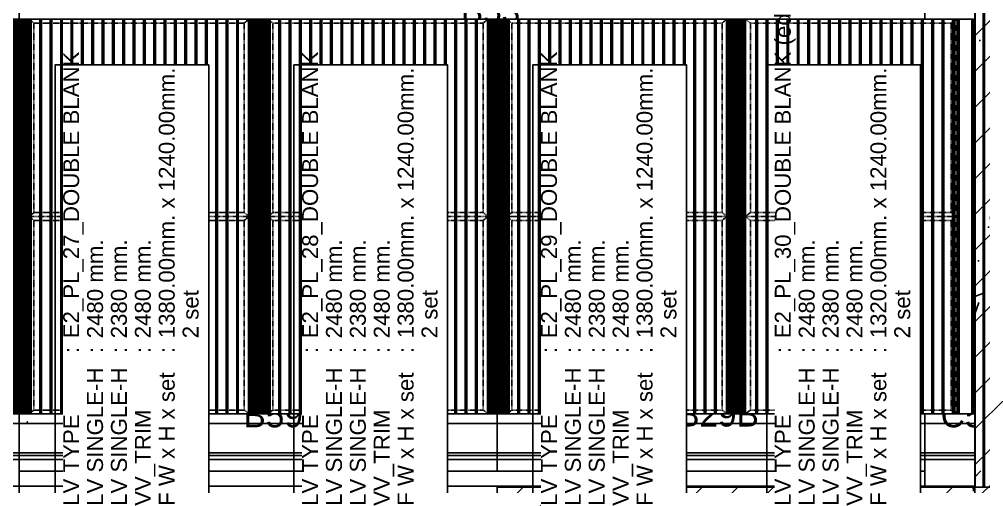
# Model space of a CAD drawing. Header units: millimetres. Extents: x -4391136 to -1798569, y -886572 to -291056.
# Drawn here: x -2249560 to -2243505, y -390537 to -387600 of the extents above; entities that cross this region are included whole.
import ezdxf
from ezdxf.enums import TextEntityAlignment as Align

# ---------------------------------------------------------------- set-up
doc = ezdxf.new("R2010")
doc.units = ezdxf.units.MM
doc.set_wipeout_variables(frame=1)
for name, pattern in [('ACM_Grid2', [9, 6, -1, 1, -1]), ('HIDDEN', [0.375, 0.25, -0.125]), ('HIDDEN2', [4.7625, 3.175, -1.5875]), ('TA_GL_005.00000', [13.75, 5, -1.25, 1.25, -1.25, 5]), ('TA_HL_001.00000', [6.5, 3.55, -2.95]), ('Xref-LOUVER-E1-E4$0$HIDDEN2', [4.7625, 3.175, -1.5875])]:
    doc.linetypes.add(name, pattern=pattern)
for name, color, linetype in [('000 - 0_SYM_DWG_GRIDLINE_MAIN_COLOR_251', 7, 'Continuous'), ('000 - CONCRETE_COL_HATCH_', 7, 'Continuous'), ('000 - CONCRETE_PRECAST_MAIN_COLOR_1', 7, 'Continuous'), ('000 - CONCRETE_PRECAST_WIPEOUT_', 7, 'Continuous'), ('000 - CONCRETE_WALL_MAIN_COLOR_1', 7, 'Continuous'), ('010 - ASPG_EXTR_MAIN_COLOR_2', 7, 'Continuous'), ('010 - ASPG_EXTR_WIPEOUT_', 7, 'Continuous'), ('010 - ASPG_FRAMING_MAIN_COLOR_1', 7, 'Continuous'), ('010 - ASPG_FRAMING_SUB_COLOR_2', 7, 'Continuous'), ('_[-125x65x6x8', 7, 'Continuous'), ('_PLATE-SC', 7, 'Continuous'), ('_PP-Dim', 7, 'Continuous'), ('_SC -100x100x6x8', 7, 'Continuous'), ('_SC-D1', 7, 'Continuous'), ('G-ANNO-HATCH-G251', 7, 'Continuous'), ('Xref-E1-E4$0$E2_Ent2-CRD$0$_Beam', 7, 'Continuous'), ('Xref-E1-E4$0$E2_Ent2-CRD$0$_Col', 7, 'Continuous'), ('Xref-E1-E4$0$E2_Ent2-CRD$0$_PPBS3', 7, 'Continuous'), ('Xref-E1-E4$0$E2_Ent2-CRD$0$A-200-M_WALL_EXT', 7, 'Continuous'), ('Xref-LOUVER-E1-E4$0$_PRECAST', 7, 'Xref-LOUVER-E1-E4$0$HIDDEN2')]:
    doc.layers.add(name, color=color, linetype=linetype)
for name, color, linetype, plot in [('000 - ESTIMATE_ASPG_MAIN_COLOR_6', 7, 'Continuous', False), ('000 - ESTIMATE_ASPG_TEXT_COLOR_1', 7, 'Continuous', False), ('000 - ESTIMATE_ASPG_WIPEOUT_', 7, 'Continuous', False), ('000_AREA_ASPG_AREA_HATCH_', 7, 'Continuous', False), ('000_AREA_ASPG_AREA_MAIN_COLOR_1', 7, 'Continuous', False)]:
    doc.layers.add(name, color=color, linetype=linetype, plot=plot)
doc.layers.add('ACM_Line_Grid Line _Existing__Lw2_', color=7, linetype='ACM_Grid2', lineweight=9)
doc.styles.add('_Arial', font='arial.ttf')
doc.styles.add('TA', font='', dxfattribs={"height": 4.5})
doc.styles.add('Xref-E1-E4$0$E2_Ent2-CRD$0$Arial', font='arial.ttf', dxfattribs={"height": 300})
doc.styles.get('TA').set_extended_font_data('Cordia New')

# ---------------------------------------------------------------- blocks, each defined once
blk = doc.blocks.new('_PL-01')
at = {"layer": 'G-ANNO-HATCH-G251'}
h = blk.add_hatch(dxfattribs=at)
h.set_pattern_fill('AR-CONC', scale=0.05)
h.set_pattern_definition([(50, (-178564.836, -85577.109), (9.10923345, -0.79695428), [0.9525, -10.4775]), (355, (-178564.836, -85577.109), (-1.76217107, 9.55284226), [0.762, -8.3820292]), (100.4514447, (-178564.077, -85577.176), (7.34706235, 8.7558876), [0.80950044, -8.90451223]), (46.1842, (-178564.836, -85574.569), (13.55395204, -2.1021164), [1.42875, -15.71625]), (96.6355576, (-178563.706, -85574.744), (11.8702067, 12.3713062), [1.2142512, -13.3567804]), (351.184151, (-178564.836, -85574.57), (11.8702067, 12.3713062), [1.1429984, -12.5729866]), (21, (-178563.566, -85575.204), (7.58071956, -5.1132599), [0.9525, -10.4775]), (326, (-178563.566, -85575.204), (3.0901014, 9.2093983), [0.762, -8.382]), (71.451445, (-178562.934, -85575.63), (10.67082096, 4.09613844), [0.80950044, -8.9044969]), (37.5, (-178564.8358, -85577.1093), (0.15443016, 4.227751944), [0, -8.2804, 0, -8.509, 0, -8.41375]), (7.5, (-178564.836, -85577.1093), (3.34098313, 5.00902874), [0, -4.8514, 0, -8.0899, 0, -3.20675]), (327.5, (-178567.668, -85577.1093), (6.77952976, -0.2864372), [0, -3.175, 0, -9.906, 0, -13.1445]), (317.5, (-178568.938, -85577.1093), (7.40645907, 1.27132455), [0, -4.1275, 0, -6.5786, 0, -9.3345])])
h.paths.add_polyline_path([(70, 0), (-70, 0), (-70, -10), (70, -10)])
h = blk.add_hatch(dxfattribs=at)
h.set_pattern_fill('ANSI32', scale=0.5, angle=90)
h.set_pattern_definition([(135, (-178371.5467, -85577.1093), (-3.36759605, -3.36759605), []), (135, (-178371.5467, -85574.8643), (-3.36759605, -3.36759605), [])])
h.paths.add_polyline_path([(70, -10), (-70, -10), (-70, -20), (70, -20)])
at = {"color": 7}
for points in [[(-70, 0), (70, 0), (70, -10), (-70, -10)], [(-70, -10), (70, -10), (70, -20), (-70, -20)]]:
    blk.add_lwpolyline(points, close=True, dxfattribs=at)
at = {"layer": 'ACM_Line_Grid Line _Existing__Lw2_', "color": 7, "lineweight": 20}
blk.add_line((0, 0), (0, -20), dxfattribs=at)
blk = doc.blocks.new('*U1295')
at = {"color": 7}
for p, q in [((-3, 1860.5), (-63, 1860.5)), ((-57.9, 1855.5), (-50, 1855.5)), ((-50, 5.5), (-50, 1855.5)), ((-50, 1855.5), (50, 1855.5)), ((-24.8, 1832.1), (-24.8, 1818.8)), ((-24.8, 1832.1), (-23.6, 1830.8)), ((-24.8, 1818.8), (-23.6, 1820.1)), ((-22.4, 1832.1), (-23.6, 1830.8)), ((-23.6, 1830.8), (-23.6, 1820.1)), ((-23.6, 1820.1), (-22.4, 1818.8)), ((-22.4, 1832.1), (-21.2, 1830.8)), ((-22.4, 1832.1), (-22.4, 1818.8)), ((-22.4, 1818.8), (-21.2, 1820.1)), ((-20, 1832.1), (-21.2, 1830.8)), ((-21.2, 1830.8), (-21.2, 1820.1)), ((-21.2, 1820.1), (-20, 1818.8)), ((-20, 1832.1), (-18.8, 1830.8)), ((-20, 1832.1), (-20, 1818.8)), ((-20, 1818.8), (-18.8, 1820.2)), ((-17.6, 1836.3), (-18.8, 1835.5)), ((-18.8, 1835.5), (-18.8, 1815.5)), ((-17.6, 1836.3), (-11, 1836.3)), ((-17.6, 1829.1), (-11, 1829.1)), ((-17.6, 1821.9), (-11, 1821.9)), ((-11, 1836.3), (-9.8, 1835.5)), ((-9.8, 1839), (-9.8, 1812)), ((-9.8, 1839), (-8, 1839)), ((-8, 1839), (-8, 1812)), ((-3, 1855.5), (-3, 1860.5)), ((4, 1812), (4, 1839)), ((5.8, 1839), (4, 1839)), ((5.8, 1812), (5.8, 1839)), ((7, 1836.3), (5.8, 1835.5)), ((13.6, 1836.3), (7, 1836.3)), ((13.6, 1829.1), (7, 1829.1)), ((13.6, 1821.9), (7, 1821.9)), ((13.6, 1836.3), (14.8, 1835.5)), ((14.8, 1815.5), (14.8, 1835.5)), ((22.6, 1836.3), (16, 1836.3)), ((22.6, 1829.1), (16, 1829.1)), ((22.6, 1821.9), (16, 1821.9)), ((22.6, 1836.3), (23.8, 1835.5)), ((23.8, 1815.5), (23.8, 1835.5)), ((25, 1832.1), (23.8, 1830.8)), ((25, 1818.8), (23.8, 1820.2)), ((26.2, 1830.8), (25, 1832.1)), ((25, 1818.8), (25, 1832.1)), ((25, 1818.8), (26.2, 1820.2)), ((27.4, 1832.1), (26.2, 1830.8)), ((26.2, 1820.2), (26.2, 1830.8)), ((27.4, 1818.8), (26.2, 1820.2)), ((28.6, 1830.8), (27.4, 1832.1)), ((27.4, 1818.8), (27.4, 1832.1)), ((27.4, 1818.8), (28.6, 1820.2)), ((29.8, 1832.1), (28.6, 1830.8)), ((28.6, 1830.8), (28.6, 1820.2)), ((29.8, 1818.8), (28.6, 1820.2)), ((29.8, 1818.8), (29.8, 1832.1)), ((50, 1855.5), (50, 5.5)), ((-17.6, 1814.7), (-18.8, 1815.5)), ((-17.6, 1814.7), (-11, 1814.7)), ((-11, 1814.7), (-9.8, 1815.5)), ((-9.8, 1812), (-8, 1812)), ((5.8, 1812), (4, 1812)), ((7, 1814.7), (5.8, 1815.5)), ((13.6, 1814.7), (7, 1814.7)), ((13.6, 1814.7), (14.8, 1815.5)), ((22.6, 1814.7), (16, 1814.7)), ((22.6, 1814.7), (23.8, 1815.5)), ((-3, 0.5), (-63, 0.5)), ((-57.9, 5.5), (-50, 5.5)), ((-50, 5.5), (50, 5.5)), ((-24.8, 28.8), (-24.8, 42.1)), ((-24.8, 42.1), (-23.6, 40.8)), ((-24.8, 28.8), (-23.6, 30.2)), ((-23.6, 40.8), (-22.4, 42.1)), ((-23.6, 30.2), (-23.6, 40.8)), ((-22.4, 28.8), (-23.6, 30.2)), ((-22.4, 42.1), (-21.2, 40.8)), ((-22.4, 28.8), (-22.4, 42.1)), ((-22.4, 28.8), (-21.2, 30.2)), ((-21.2, 40.8), (-20, 42.1)), ((-21.2, 30.2), (-21.2, 40.8)), ((-20, 28.8), (-21.2, 30.2)), ((-20, 42.1), (-18.8, 40.8)), ((-20, 28.8), (-20, 42.1)), ((-20, 28.8), (-18.8, 30.2)), ((-17.6, 46.3), (-18.8, 45.5)), ((-18.8, 25.5), (-18.8, 45.5)), ((-17.6, 24.7), (-18.8, 25.5)), ((-17.6, 46.3), (-11, 46.3)), ((-17.6, 39.1), (-11, 39.1)), ((-17.6, 31.9), (-11, 31.9)), ((-17.6, 24.7), (-11, 24.7)), ((-11, 46.3), (-9.8, 45.5)), ((-11, 24.7), (-9.8, 25.5)), ((-9.8, 22), (-9.8, 49)), ((-9.8, 49), (-8, 49)), ((-9.8, 22), (-8, 22)), ((-8, 22), (-8, 49)), ((-3, 5.5), (-3, 0.5)), ((4, 49), (4, 22)), ((5.8, 49), (4, 49)), ((5.8, 22), (4, 22)), ((5.8, 49), (5.8, 22)), ((7, 46.3), (5.8, 45.5)), ((7, 24.7), (5.8, 25.5)), ((13.6, 46.3), (7, 46.3)), ((13.6, 39.1), (7, 39.1)), ((13.6, 31.9), (7, 31.9)), ((13.6, 24.7), (7, 24.7)), ((13.6, 46.3), (14.8, 45.5)), ((13.6, 24.7), (14.8, 25.5)), ((14.8, 45.5), (14.8, 25.5)), ((22.6, 46.3), (16, 46.3)), ((22.6, 39.1), (16, 39.1)), ((22.6, 31.9), (16, 31.9)), ((22.6, 24.7), (16, 24.7)), ((22.6, 46.3), (23.8, 45.5)), ((22.6, 24.7), (23.8, 25.5)), ((23.8, 45.5), (23.8, 25.5)), ((25, 42.1), (23.8, 40.8)), ((25, 28.8), (23.8, 30.2)), ((25, 42.1), (26.2, 40.8)), ((25, 42.1), (25, 28.8)), ((26.2, 30.1), (25, 28.8)), ((27.4, 42.1), (26.2, 40.8)), ((26.2, 40.8), (26.2, 30.1)), ((27.4, 28.8), (26.2, 30.1)), ((27.4, 42.1), (28.6, 40.8)), ((27.4, 42.1), (27.4, 28.8)), ((28.6, 30.1), (27.4, 28.8)), ((29.8, 42.1), (28.6, 40.8)), ((28.6, 30.1), (28.6, 40.8)), ((29.8, 28.8), (28.6, 30.1)), ((29.8, 42.1), (29.8, 28.8))]:
    blk.add_line(p, q, dxfattribs=at)
at = {"color": 7, "linetype": 'HIDDEN'}
for p, q in [((-8, 1850.5), (-8, 1805.6)), ((-3, 1855.5), (-3, 5.5)), ((3, 5.5), (3, 1855.5)), ((-8, 10.5), (-8, 55.3))]:
    blk.add_line(p, q, dxfattribs=at)
at = {"color": 7}
for points in [[(-17.6, 1836.3, 0.325), (-17.6, 1829.1, 0.325), (-17.6, 1821.9, 0.325), (-17.6, 1814.7, 0.325)], [(-11, 1836.3, -0.325), (-11, 1829.1, -0.325), (-11, 1821.9, -0.325), (-11, 1814.7, -0.325)], [(7, 1814.7, -0.325), (7, 1821.9, -0.325), (7, 1829.1, -0.325), (7, 1836.3, -0.325)], [(13.6, 1814.7, 0.325), (13.6, 1821.9, 0.325), (13.6, 1829.1, 0.325), (13.6, 1836.3, 0.325)], [(22.6, 1814.7, 0.325), (22.6, 1821.9, 0.325), (22.6, 1829.1, 0.325), (22.6, 1836.3, 0.325)], [(-17.6, 24.7, -0.325), (-17.6, 31.9, -0.325), (-17.6, 39.1, -0.325), (-17.6, 46.3, -0.325)], [(-11, 24.7, 0.325), (-11, 31.9, 0.325), (-11, 39.1, 0.325), (-11, 46.3, 0.325)], [(7, 46.3, 0.325), (7, 39.1, 0.325), (7, 31.9, 0.325), (7, 24.7, 0.325)], [(13.6, 46.3, -0.325), (13.6, 39.1, -0.325), (13.6, 31.9, -0.325), (13.6, 24.7, -0.325)], [(22.6, 46.3, -0.325), (22.6, 39.1, -0.325), (22.6, 31.9, -0.325), (22.6, 24.7, -0.325)]]:
    blk.add_lwpolyline(points, format="xyb", dxfattribs=at)
for points in [[(16, 1836.3, 0.325), (16, 1829.1, 0.325), (16, 1821.9, 0.325), (16, 1814.7), (14.8, 1815.5), (14.8, 1835.5)], [(16, 24.7, -0.325), (16, 31.9, -0.325), (16, 39.1, -0.325), (16, 46.3), (14.8, 45.5), (14.8, 25.5)]]:
    blk.add_lwpolyline(points, format="xyb", close=True, dxfattribs=at)
for centre, radius, start, end in [((-57.2, 1861.4), 5.91, 188.47924, 263.15021), ((-18.3, 1825.5), 9.29, 134.32225, 225.67775), ((71.5, 1821.4), 47.7, 178.49035, 181.50965), ((23.3, 1825.5), 9.29, 314.32225, 45.67775), ((-57.2, -0.4), 5.91, 96.84979, 171.52076), ((-18.3, 35.5), 9.29, 134.32225, 225.67775), ((71.5, 39.5), 47.7, 178.49035, 181.50965), ((23.3, 35.5), 9.29, 314.32225, 45.67775)]:
    blk.add_arc(centre, radius, start, end, dxfattribs=at)
at = {"color": 7, "linetype": 'HIDDEN'}
for centre, radius, start, end in [((-13, 1850.5), 5, 0, 90), ((-2.1, 1806.3), 5.91, 186.84979, 261.52076), ((-13, 10.5), 5, 270, 0), ((-2.1, 54.6), 5.91, 98.47924, 173.15021)]:
    blk.add_arc(centre, radius, start, end, dxfattribs=at)
at = {"layer": 'Defpoints', "color": 7}
blk.add_line((0, 1860.5), (0, 0.5), dxfattribs=at)
blk = doc.blocks.new('*U1302')
at = {"color": 7, "linetype": 'HIDDEN2', "ltscale": 0.5}
blk.add_line((425.7, -26.5), (-5159.3, -26.5), dxfattribs=at)
at = {"color": 7}
blk.add_lwpolyline([(425.7, 32.5), (-5159.3, 32.5), (-5159.3, -32.5), (425.7, -32.5)], close=True, dxfattribs=at)
blk = doc.blocks.new('_SC-D1')
at = {"color": 7}
blk.add_line((3, -36), (-3, -36), dxfattribs=at)
for points in [[(-50, 0), (50, 0), (50, -6), (-50, -6)], [(-3, -6), (3, -6), (3, -106), (-3, -106)]]:
    blk.add_lwpolyline(points, close=True, dxfattribs=at)
blk = doc.blocks.new('W-1-PP17-ENT2_REV00_20260527-020919_ELEVATION_2_ST')
at = {"layer": 'Xref-E1-E4$0$E2_Ent2-CRD$0$_Beam', "color": 7, "lineweight": -3}
for p, q in [((-16435, 107990), (-10750, 107990)), ((-16435, 106090), (-10750, 106090)), ((-16435, 105390), (-13435, 105390))]:
    blk.add_line(p, q, dxfattribs=at)
at = {"layer": 'Xref-E1-E4$0$E2_Ent2-CRD$0$_Col', "color": 7}
for points in [[(-10150, 114740), (-10150, 102190), (-10750, 102190), (-10750, 114740)], [(-17135, 102190), (-17135, 114090), (-16435, 114090), (-16435, 102190)]]:
    blk.add_lwpolyline(points, dxfattribs=at)
at = {"layer": 'Xref-E1-E4$0$E2_Ent2-CRD$0$_PPBS3', "color": 7, "lineweight": -3}
for q in [(-13435, 106090), (-10750, 105390)]:
    blk.add_line((-13435, 105390), q, dxfattribs=at)
at = {"layer": 'Xref-E1-E4$0$E2_Ent2-CRD$0$A-200-M_WALL_EXT', "color": 7, "lineweight": -3}
for p, q in [((-12850, 106340), (-12700, 106340)), ((-12850, 106090), (-12850, 106340)), ((-12700, 106340), (-12700, 106090))]:
    blk.add_line(p, q, dxfattribs=at)
at = {"layer": 'Xref-LOUVER-E1-E4$0$_PRECAST', "color": 7}
blk.add_line((-10435, 111215), (-10435, 102290), dxfattribs=at)
at = {"layer": '_[-125x65x6x8', "color": 7}
for p in [(-11225.7, 107590), (-11225.7, 106490)]:
    blk.add_blockref('*U1302', p, dxfattribs=at)
at = {"layer": '_PLATE-SC', "color": 7}
for p in [(-16135, 107990), (-13635, 107990), (-11050, 107990)]:
    blk.add_blockref('_PL-01', p, dxfattribs=at)
at = {"layer": '_PLATE-SC', "color": 7, "xscale": -1, "rotation": 180}
for p in [(-16135, 106090), (-13635, 106090), (-11050, 106090)]:
    blk.add_blockref('_PL-01', p, dxfattribs=at)
at = {"layer": '_SC -100x100x6x8', "color": 7}
for p in [(-16135, 106109.5), (-13635, 106109.5), (-11050, 106109.5)]:
    blk.add_blockref('*U1295', p, dxfattribs=at)
at = {"layer": '_SC-D1', "color": 7}
for p in [(-16135, 107557.5), (-13635, 107557.5), (-11050, 107557.5), (-16135, 106457.5), (-13635, 106457.5), (-11050, 106457.5)]:
    blk.add_blockref('_SC-D1', p, dxfattribs=at)
at = {"layer": 'Defpoints', "color": 7, "lineweight": -3, "style": 'Xref-E1-E4$0$E2_Ent2-CRD$0$Arial'}
for s, p in [('B53', (-13476.3, 108280.3)), ('B59', (-14841.3, 105741.1)), ('2B29B', (-12106.3, 105746.1)), ('C54', (-10457.6, 105741.1))]:
    blk.add_text(s, height=150, dxfattribs=at).set_placement(p, align=Align.MIDDLE_CENTER)
blk = doc.blocks.new('*U2335')
at = {"layer": '000 - 0_SYM_DWG_GRIDLINE_MAIN_COLOR_251', "color": 7, "linetype": 'ByBlock', "ltscale": 5}
blk.add_line((20, 0), (-573.796, 0), dxfattribs=at)
at = {"color": 7, "style": 'TA', "flags": 1}
blk.add_attdef('LOCATION', (6, -6), '', height=4.5, rotation=270, dxfattribs=at)
blk = doc.blocks.new('W-1-PP17-ENT2_REV00_20260527-020919_ELEVATION_2_DIMS')
at = {"layer": '000 - 0_SYM_DWG_GRIDLINE_MAIN_COLOR_251', "color": 7, "linetype": 'TA_GL_005.00000', "xscale": 50, "yscale": 50, "zscale": 50, "rotation": 180}
blk.add_blockref('*U2335', (-26525, 106090), dxfattribs=at)
blk = doc.blocks.new('DPA_Curved type A - Curved Type A-31239846-ENTRANCE 2 - ENLARGE ELEVATION 2')
at = {"layer": '000 - CONCRETE_PRECAST_MAIN_COLOR_1', "color": 7}
for p, q in [((-507083.4, 108290), (-507033.4, 108290)), ((-505583.4, 108290), (-507083.4, 108290)), ((-507083.4, 105290), (-507083.4, 108290)), ((-507083.4, 108290), (-507083.4, 105290)), ((-507033.4, 108290), (-507023.4, 108290)), ((-507033.4, 108290), (-507033.4, 105290)), ((-507033.4, 108290), (-507033.4, 105290)), ((-507023.4, 108290), (-505643.4, 108290)), ((-507023.4, 108290), (-507023.4, 105290)), ((-505643.4, 108290), (-505633.4, 108290)), ((-505643.4, 108290), (-505643.4, 105290)), ((-505633.4, 108290), (-505583.4, 108290)), ((-505633.4, 108290), (-505633.4, 105290)), ((-505633.4, 108290), (-505633.4, 105290)), ((-505583.4, 108290), (-505583.4, 105290)), ((-505583.4, 108290), (-505583.4, 105290)), ((-507083.4, 105290), (-505583.4, 105290)), ((-507033.4, 105290), (-507083.4, 105290)), ((-507023.4, 105290), (-507033.4, 105290)), ((-505643.4, 105290), (-507023.4, 105290)), ((-505633.4, 105290), (-505643.4, 105290)), ((-505583.4, 105290), (-505633.4, 105290))]:
    blk.add_line(p, q, dxfattribs=at)
blk = doc.blocks.new('A$C3de08056')
at = {"layer": '000 - CONCRETE_WALL_MAIN_COLOR_1', "color": 7}
for p, q in [((-29334.1, -500), (-16609.4, -500)), ((-29309.4, -500), (-16609.4, -500)), ((-16609.4, -500), (-16609.4, -683.6)), ((-16609.4, -610), (-16609.4, -533.1)), ((-16609.4, -550), (-16609.4, -800)), ((-16609.4, -800), (-16609.4, -550)), ((-16609.4, -900), (-16609.4, -610)), ((-16609.4, -700), (-29759.4, -700)), ((-16609.4, -725), (-29759.4, -725)), ((-16609.4, -725), (-29509.4, -725)), ((-16609.4, -683.6), (-29334.1, -683.6)), ((-16609.4, -894), (-29559.4, -894)), ((-16609.4, -894), (-29509.4, -894))]:
    blk.add_line(p, q, dxfattribs=at)
at = {"layer": '000 - CONCRETE_PRECAST_MAIN_COLOR_1', "color": 7}
blk.add_blockref('DPA_Curved type A - Curved Type A-31239846-ENTRANCE 2 - ENLARGE ELEVATION 2', (490474, -106190), dxfattribs=at)
blk = doc.blocks.new('W-1-PP17-ENT2_REV00_20260527-020919_ELEVATION_2_EX')
at = {"color": 7}
blk.add_blockref('A$C3de08056', (6174.9, 106190), dxfattribs=at)
blk = doc.blocks.new('W-1-PP17-ENT2_REV00_20260527-020919_ELEVATION_2_PRECAST')
at = {"color": 7}
blk.add_wipeout([(8840, -3000), (23444, -3000), (23444, 0), (17840, 0), (17840, 5925), (11840, 5925), (11840, 0), (8840, 0)], dxfattribs=at).dxf.layer = '000 - CONCRETE_PRECAST_WIPEOUT_'
at = {"layer": '000 - CONCRETE_COL_HATCH_'}
h = blk.add_hatch(dxfattribs=at)
h.set_pattern_fill('ANSI31')
h.set_pattern_definition([(45, (-112882316.63, -18304642.85), (-112.25320151, 112.25320151), [])])
h.paths.add_polyline_path([(8840, -3000), (23444, -3000), (23444, 0), (17840, 0), (17840, 5925), (11840, 5925), (11840, 0), (8840, 0)])
h = blk.add_hatch(dxfattribs=at)
h.set_pattern_fill('AR-CONC', scale=0.1)
h.set_pattern_definition([(50, (-112882316.6, -18304642.85), (910.923345, -79.6954277), [95.25, -1047.75]), (355, (-112882316.6, -18304642.85), (-176.217107, 955.284226), [76.2, -838.202921]), (100.4514447, (-112882240.7, -18304649.5), (734.7062355, 875.5887596), [80.950044, -890.451223]), (46.1842, (-112882316.6, -18304388.9), (1355.395204, -210.21164), [142.875, -1571.625]), (96.6355576, (-112882203.7, -18304406.4), (1187.02067, 1237.130623), [121.425116, -1335.67804]), (351.1841512, (-112882316.6, -18304388.9), (1187.02067, 1237.130623), [114.299835, -1257.29866]), (21, (-112882189.6, -18304452.35), (758.0719563, -511.325991), [95.25, -1047.75]), (326, (-112882189.6, -18304452.35), (309.010142, 920.9398306), [76.2, -838.2]), (71.451445, (-112882126.5, -18304495), (1067.0820964, 409.6138444), [80.950044, -890.449688]), (37.5, (-112882316.63, -18304642.85), (15.44301625, 422.7751944), [0, -828.04, 0, -850.9, 0, -841.375]), (7.5, (-112882316.63, -18304642.85), (334.0983126, 500.9028741), [0, -485.14, 0, -808.99, 0, -320.675]), (327.5, (-112882599.84, -18304642.85), (677.9529758, -28.64372), [0, -317.5, 0, -990.6, 0, -1314.45]), (317.5, (-112882726.84, -18304642.85), (740.645907, 127.1324552), [0, -412.75, 0, -657.86, 0, -933.45])])
h.paths.add_polyline_path([(8840, -3000), (23444, -3000), (23444, 0), (17840, 0), (17840, 5925), (11840, 5925), (11840, 0), (8840, 0)])
at = {"layer": '000 - CONCRETE_PRECAST_MAIN_COLOR_1', "color": 7}
blk.add_line((11840, 5925), (11840, -3000), dxfattribs=at)
blk.add_lwpolyline([(8840, -3000), (23444, -3000), (23444, 0), (17840, 0), (17840, 5925), (11840, 5925), (11840, 0), (8840, 0), (8840, -3000)], close=True, dxfattribs=at)
blk = doc.blocks.new('*U2070')
at = {"color": 7}
blk.add_wipeout([(50, 0), (1450, 0), (1450, 2480), (50, 2480)], dxfattribs=at).dxf.layer = '010 - ASPG_EXTR_WIPEOUT_'
at = {"layer": '010 - ASPG_EXTR_MAIN_COLOR_2', "color": 7}
for points in [[(125, 0), (135.2, 0), (135.2, 2480), (125, 2480)], [(190, 0), (200.2, 0), (200.2, 2480), (190, 2480)], [(255, 0), (265.2, 0), (265.2, 2480), (255, 2480)], [(320, 0), (330.2, 0), (330.2, 2480), (320, 2480)], [(385, 0), (395.2, 0), (395.2, 2480), (385, 2480)], [(450, 0), (460.2, 0), (460.2, 2480), (450, 2480)], [(515, 0), (525.2, 0), (525.2, 2480), (515, 2480)], [(580, 0), (590.2, 0), (590.2, 2480), (580, 2480)], [(645, 0), (655.2, 0), (655.2, 2480), (645, 2480)], [(710, 0), (720.2, 0), (720.2, 2480), (710, 2480)], [(775, 0), (785.2, 0), (785.2, 2480), (775, 2480)], [(840, 0), (850.2, 0), (850.2, 2480), (840, 2480)], [(905, 0), (915.2, 0), (915.2, 2480), (905, 2480)], [(970, 0), (980.2, 0), (980.2, 2480), (970, 2480)], [(1035, 0), (1045.2, 0), (1045.2, 2480), (1035, 2480)], [(1100, 0), (1110.2, 0), (1110.2, 2480), (1100, 2480)], [(1165, 0), (1175.2, 0), (1175.2, 2480), (1165, 2480)], [(1230, 0), (1240.2, 0), (1240.2, 2480), (1230, 2480)], [(1295, 0), (1305.2, 0), (1305.2, 2480), (1295, 2480)], [(1360, 0), (1370.2, 0), (1370.2, 2480), (1360, 2480)]]:
    blk.add_lwpolyline(points, close=True, dxfattribs=at)
at = {"layer": '010 - ASPG_FRAMING_SUB_COLOR_2', "color": 7}
blk.add_lwpolyline([(50, 0), (1450, 0), (1450, 2480), (50, 2480)], close=True, dxfattribs=at)
at = {"color": 7}
for points in [[(-50, 0), (50, 0), (50, 2480), (-50, 2480)], [(1450, 0), (1550, 0), (1550, 2480), (1450, 2480)]]:
    blk.add_wipeout(points, dxfattribs=at).dxf.layer = '010 - ASPG_EXTR_WIPEOUT_'
at = {"layer": '010 - ASPG_EXTR_MAIN_COLOR_2', "color": 7}
blk.add_lwpolyline([(1425, 0), (1435.2, 0), (1435.2, 2480), (1425, 2480)], close=True, dxfattribs=at)
at = {"layer": '010 - ASPG_FRAMING_MAIN_COLOR_1', "color": 7}
for points in [[(-50, 0), (-40, 0), (-40, 2480), (-50, 2480)], [(40, 0), (50, 0), (50, 2480), (40, 2480)], [(1450, 0), (1460, 0), (1460, 2480), (1450, 2480)], [(1540, 0), (1550, 0), (1550, 2480), (1540, 2480)]]:
    blk.add_lwpolyline(points, close=True, dxfattribs=at)
at = {"layer": '010 - ASPG_FRAMING_SUB_COLOR_2', "color": 7}
for points in [[(-50, 0), (50, 0), (50, 2480), (-50, 2480)], [(1450, 0), (1550, 0), (1550, 2480), (1450, 2480)]]:
    blk.add_lwpolyline(points, close=True, dxfattribs=at)
blk = doc.blocks.new('*U2338')
at = {"color": 7}
blk.add_wipeout([(50, 0), (1450, 0), (1450, 2480), (50, 2480)], dxfattribs=at).dxf.layer = '010 - ASPG_EXTR_WIPEOUT_'
at = {"layer": '010 - ASPG_EXTR_MAIN_COLOR_2', "color": 7}
for points in [[(125, 0), (135.2, 0), (135.2, 2480), (125, 2480)], [(190, 0), (200.2, 0), (200.2, 2480), (190, 2480)], [(255, 0), (265.2, 0), (265.2, 2480), (255, 2480)], [(320, 0), (330.2, 0), (330.2, 2480), (320, 2480)], [(385, 0), (395.2, 0), (395.2, 2480), (385, 2480)], [(450, 0), (460.2, 0), (460.2, 2480), (450, 2480)], [(515, 0), (525.2, 0), (525.2, 2480), (515, 2480)], [(580, 0), (590.2, 0), (590.2, 2480), (580, 2480)], [(645, 0), (655.2, 0), (655.2, 2480), (645, 2480)], [(710, 0), (720.2, 0), (720.2, 2480), (710, 2480)], [(775, 0), (785.2, 0), (785.2, 2480), (775, 2480)], [(840, 0), (850.2, 0), (850.2, 2480), (840, 2480)], [(905, 0), (915.2, 0), (915.2, 2480), (905, 2480)], [(970, 0), (980.2, 0), (980.2, 2480), (970, 2480)], [(1035, 0), (1045.2, 0), (1045.2, 2480), (1035, 2480)], [(1100, 0), (1110.2, 0), (1110.2, 2480), (1100, 2480)], [(1165, 0), (1175.2, 0), (1175.2, 2480), (1165, 2480)], [(1230, 0), (1240.2, 0), (1240.2, 2480), (1230, 2480)], [(1295, 0), (1305.2, 0), (1305.2, 2480), (1295, 2480)], [(1360, 0), (1370.2, 0), (1370.2, 2480), (1360, 2480)]]:
    blk.add_lwpolyline(points, close=True, dxfattribs=at)
at = {"layer": '010 - ASPG_FRAMING_SUB_COLOR_2', "color": 7}
blk.add_lwpolyline([(50, 0), (1450, 0), (1450, 2480), (50, 2480)], close=True, dxfattribs=at)
at = {"color": 7}
for points in [[(-50, 0), (50, 0), (50, 2480), (-50, 2480)], [(1450, 0), (1550, 0), (1550, 2480), (1450, 2480)]]:
    blk.add_wipeout(points, dxfattribs=at).dxf.layer = '010 - ASPG_EXTR_WIPEOUT_'
at = {"layer": '010 - ASPG_EXTR_MAIN_COLOR_2', "color": 7}
blk.add_lwpolyline([(1425, 0), (1435.2, 0), (1435.2, 2480), (1425, 2480)], close=True, dxfattribs=at)
at = {"layer": '010 - ASPG_FRAMING_MAIN_COLOR_1', "color": 7}
for points in [[(-50, 0), (-40, 0), (-40, 2480), (-50, 2480)], [(40, 0), (50, 0), (50, 2480), (40, 2480)], [(1450, 0), (1460, 0), (1460, 2480), (1450, 2480)], [(1540, 0), (1550, 0), (1550, 2480), (1540, 2480)]]:
    blk.add_lwpolyline(points, close=True, dxfattribs=at)
at = {"layer": '010 - ASPG_FRAMING_SUB_COLOR_2', "color": 7}
for points in [[(-50, 0), (50, 0), (50, 2480), (-50, 2480)], [(1450, 0), (1550, 0), (1550, 2480), (1450, 2480)]]:
    blk.add_lwpolyline(points, close=True, dxfattribs=at)
blk = doc.blocks.new('*U2074')
at = {"color": 7}
blk.add_wipeout([(50, 0), (1390, 0), (1390, 2480), (50, 2480)], dxfattribs=at).dxf.layer = '010 - ASPG_EXTR_WIPEOUT_'
at = {"layer": '010 - ASPG_EXTR_MAIN_COLOR_2', "color": 7}
for points in [[(125, 0), (135.2, 0), (135.2, 2480), (125, 2480)], [(190, 0), (200.2, 0), (200.2, 2480), (190, 2480)], [(255, 0), (265.2, 0), (265.2, 2480), (255, 2480)], [(320, 0), (330.2, 0), (330.2, 2480), (320, 2480)], [(385, 0), (395.2, 0), (395.2, 2480), (385, 2480)], [(450, 0), (460.2, 0), (460.2, 2480), (450, 2480)], [(515, 0), (525.2, 0), (525.2, 2480), (515, 2480)], [(580, 0), (590.2, 0), (590.2, 2480), (580, 2480)], [(645, 0), (655.2, 0), (655.2, 2480), (645, 2480)], [(710, 0), (720.2, 0), (720.2, 2480), (710, 2480)], [(775, 0), (785.2, 0), (785.2, 2480), (775, 2480)], [(840, 0), (850.2, 0), (850.2, 2480), (840, 2480)], [(905, 0), (915.2, 0), (915.2, 2480), (905, 2480)], [(970, 0), (980.2, 0), (980.2, 2480), (970, 2480)], [(1035, 0), (1045.2, 0), (1045.2, 2480), (1035, 2480)], [(1100, 0), (1110.2, 0), (1110.2, 2480), (1100, 2480)], [(1165, 0), (1175.2, 0), (1175.2, 2480), (1165, 2480)], [(1230, 0), (1240.2, 0), (1240.2, 2480), (1230, 2480)], [(1295, 0), (1305.2, 0), (1305.2, 2480), (1295, 2480)]]:
    blk.add_lwpolyline(points, close=True, dxfattribs=at)
at = {"layer": '010 - ASPG_FRAMING_SUB_COLOR_2', "color": 7}
blk.add_lwpolyline([(50, 0), (1390, 0), (1390, 2480), (50, 2480)], close=True, dxfattribs=at)
at = {"color": 7}
for points in [[(-50, 0), (50, 0), (50, 2480), (-50, 2480)], [(1390, 0), (1490, 0), (1490, 2480), (1390, 2480)]]:
    blk.add_wipeout(points, dxfattribs=at).dxf.layer = '010 - ASPG_EXTR_WIPEOUT_'
at = {"layer": '010 - ASPG_EXTR_MAIN_COLOR_2', "color": 7}
blk.add_lwpolyline([(1360, 0), (1370.2, 0), (1370.2, 2480), (1360, 2480)], close=True, dxfattribs=at)
at = {"layer": '010 - ASPG_FRAMING_MAIN_COLOR_1', "color": 7}
for points in [[(-50, 0), (-40, 0), (-40, 2480), (-50, 2480)], [(40, 0), (50, 0), (50, 2480), (40, 2480)], [(1390, 0), (1400, 0), (1400, 2480), (1390, 2480)], [(1480, 0), (1490, 0), (1490, 2480), (1480, 2480)]]:
    blk.add_lwpolyline(points, close=True, dxfattribs=at)
at = {"layer": '010 - ASPG_FRAMING_SUB_COLOR_2', "color": 7}
for points in [[(-50, 0), (50, 0), (50, 2480), (-50, 2480)], [(1390, 0), (1490, 0), (1490, 2480), (1390, 2480)]]:
    blk.add_lwpolyline(points, close=True, dxfattribs=at)
blk = doc.blocks.new('*U2395')
at = {"layer": '010 - ASPG_FRAMING_MAIN_COLOR_1', "color": 7, "linetype": 'ByBlock'}
for points in [[(0, 0), (0, 1380), (25, 1350), (25, 30), (0, 0)], [(1240, 1380), (0, 1380), (25, 1350), (1215, 1350)], [(1240, 0), (1240, 1380), (1215, 1350), (1215, 30), (1240, 0)], [(25, 30), (1215, 30), (1240, 0), (0, 0), (25, 30)]]:
    blk.add_lwpolyline(points, close=True, dxfattribs=at)
blk = doc.blocks.new('*U2402')
at = {"layer": '010 - ASPG_FRAMING_MAIN_COLOR_1', "color": 7, "linetype": 'ByBlock'}
for points in [[(0, 0), (0, 1320), (25, 1290), (25, 30), (0, 0)], [(1240, 1320), (0, 1320), (25, 1290), (1215, 1290)], [(1240, 0), (1240, 1320), (1215, 1290), (1215, 30), (1240, 0)], [(25, 30), (1215, 30), (1240, 0), (0, 0), (25, 30)]]:
    blk.add_lwpolyline(points, close=True, dxfattribs=at)
blk = doc.blocks.new('A$Cd3cf6656')
at = {"color": 7}
blk.add_wipeout([(-964.7, -457.4), (1855.6, -457.4), (1855.6, 457.4), (-964.7, 457.4)], dxfattribs=at).dxf.layer = '000 - ESTIMATE_ASPG_WIPEOUT_'
at = {"layer": '000 - ESTIMATE_ASPG_MAIN_COLOR_6', "color": 7}
blk.add_lwpolyline([(-964.7, -457.4), (1855.6, -457.4), (1855.6, 507.4), (-964.7, 507.4)], close=True, dxfattribs=at)
at = {"layer": '000 - ESTIMATE_ASPG_TEXT_COLOR_1', "color": 7, "style": '_Arial'}
for s, p in [('LV TYPE', (-914.7, 356.5)), (':', (45, 356.5)), ('LV SINGLE-H', (-914.7, 206.5)), (':', (45, 206.5)), ('LV SINGLE-H', (-914.7, 56.5)), (':', (45, 56.5)), ('VV_TRIM', (-914.7, -93.5)), (':', (45, -93.5)), ('F W x H x set', (-914.7, -243.5)), (':', (45, -243.5))]:
    blk.add_text(s, height=100, dxfattribs=at).set_placement(p)
for tag, p in [('LV_TYPE_VAL', (138.1, 356.5)), ('LV_SIN-H_VAL', (138.1, 206.5)), ('LV_DOU-H_VAL', (138.1, 56.5)), ('V-TRIM_VAL', (138.1, -93.5)), ('FRAME_VAL', (138.1, -243.5)), ('FRAME_SET', (138.1, -393.5))]:
    blk.add_attdef(tag, p, '', height=100, dxfattribs=at)
blk = doc.blocks.new('*U2679')
at = {"layer": '000_AREA_ASPG_AREA_HATCH_', "transparency": 33554539}
h = blk.add_hatch(dxfattribs=at)
h.set_pattern_fill('ANSI31')
h.set_pattern_definition([(45, (-24.4354, 2454.1105), (-2.245064, 2.245064), [])])
h.paths.add_polyline_path([(-60, 0), (60, 0), (60, 2480), (-60, 2480)])
at = {"layer": '000_AREA_ASPG_AREA_MAIN_COLOR_1', "color": 7}
blk.add_lwpolyline([(-60, 0), (60, 0), (60, 2480), (-60, 2480)], close=True, dxfattribs=at)

msp = doc.modelspace()

# ---------------------------------------------------------------- block references
at = {"color": 7}
msp.add_blockref('W-1-PP17-ENT2_REV00_20260527-020919_ELEVATION_2_DIMS', (-2233125.2, -495830.4), dxfattribs=at)
at = {"layer": '_PP-Dim', "color": 7}
msp.add_blockref('W-1-PP17-ENT2_REV00_20260527-020919_ELEVATION_2_ST', (-2233125.2, -495830.4), dxfattribs=at)

# ---------------------------------------------------------------- next in the draw order: block references
at = {"color": 7}
msp.add_blockref('W-1-PP17-ENT2_REV00_20260527-020919_ELEVATION_2_PRECAST', (-2255400.2, -390540.4), dxfattribs=at)

# ---------------------------------------------------------------- next in the draw order: linework, layer by layer
msp.add_point((-2249509.7, -390130.4), dxfattribs=at)

# ---------------------------------------------------------------- next in the draw order: block references
at = {"color": 7, "xscale": -1}
msp.add_blockref('*U2070', (-2245060.2, -390080.4), dxfattribs=at)

# ---------------------------------------------------------------- next in the draw order: block references
msp.add_blockref('*U2338', (-2246560.2, -390080.4), dxfattribs=at)
at = {"color": 7}
msp.add_blockref('*U2074', (-2245060.2, -390080.4), dxfattribs=at)

# ---------------------------------------------------------------- next in the draw order: block references
at = {"color": 7, "xscale": -1}
msp.add_blockref('*U2338', (-2248060.2, -390080.4), dxfattribs=at)
at = {"color": 7, "linetype": 'TA_HL_001.00000', "yscale": -1, "rotation": 90}
for name, p in [('*U2395', (-2246498.2, -388840.4)), ('*U2402', (-2245000.2, -388840.4)), ('*U2395', (-2246498.2, -390080.4)), ('*U2402', (-2245000.2, -390080.4))]:
    msp.add_blockref(name, p, dxfattribs=at)

# ---------------------------------------------------------------- next in the draw order: block references
at = {"color": 7, "xscale": -1}
msp.add_blockref('*U2338', (-2249560.2, -390080.4), dxfattribs=at)
at = {"color": 7, "linetype": 'TA_HL_001.00000', "yscale": -1, "rotation": 90}
for p in [(-2247998.2, -388840.4), (-2247998.2, -390080.4)]:
    msp.add_blockref('*U2395', p, dxfattribs=at)

# ---------------------------------------------------------------- next in the draw order: block references
for p in [(-2249498.2, -388840.4), (-2249498.2, -390080.4)]:
    msp.add_blockref('*U2395', p, dxfattribs=at)

# ---------------------------------------------------------------- next in the draw order: block references
at = {"color": 7}
msp.add_blockref('W-1-PP17-ENT2_REV00_20260527-020919_ELEVATION_2_EX', (-2233125.2, -495830.4), dxfattribs=at)

# ---------------------------------------------------------------- next in the draw order: block references
at = {"color": 7, "rotation": 90}
for p, values in [((-2244360.2, -389743), {'LV_TYPE_VAL': 'E2_PL_30_DOUBLE BLANK (edge-panel)', 'LV_SIN-H_VAL': '2480 mm. ', 'LV_DOU-H_VAL': '2380 mm. ', 'V-TRIM_VAL': '2480 mm.', 'FRAME_VAL': '1320.00mm. x 1240.00mm.', 'FRAME_SET': '2 set'}), ((-2248828.2, -389743), {'LV_TYPE_VAL': 'E2_PL_27_DOUBLE BLANK', 'LV_SIN-H_VAL': '2480 mm. ', 'LV_DOU-H_VAL': '2380 mm. ', 'V-TRIM_VAL': '2480 mm.', 'FRAME_VAL': '1380.00mm. x 1240.00mm.', 'FRAME_SET': '2 set'}), ((-2247328.2, -389743), {'LV_TYPE_VAL': 'E2_PL_28_DOUBLE BLANK', 'LV_SIN-H_VAL': '2480 mm. ', 'LV_DOU-H_VAL': '2380 mm. ', 'V-TRIM_VAL': '2480 mm.', 'FRAME_VAL': '1380.00mm. x 1240.00mm.', 'FRAME_SET': '2 set'}), ((-2245828.2, -389743), {'LV_TYPE_VAL': 'E2_PL_29_DOUBLE BLANK', 'LV_SIN-H_VAL': '2480 mm. ', 'LV_DOU-H_VAL': '2380 mm. ', 'V-TRIM_VAL': '2480 mm.', 'FRAME_VAL': '1380.00mm. x 1240.00mm.', 'FRAME_SET': '2 set'})]:
    msp.add_blockref('A$Cd3cf6656', p, dxfattribs=at).add_auto_attribs(values)
at = {"color": 7}
for p in [(-2249560.2, -390080.4), (-2248060.2, -390080.4), (-2246560.2, -390080.4), (-2245060.2, -390080.4)]:
    msp.add_blockref('*U2679', p, dxfattribs=at)

doc.saveas('drawing.dxf')
